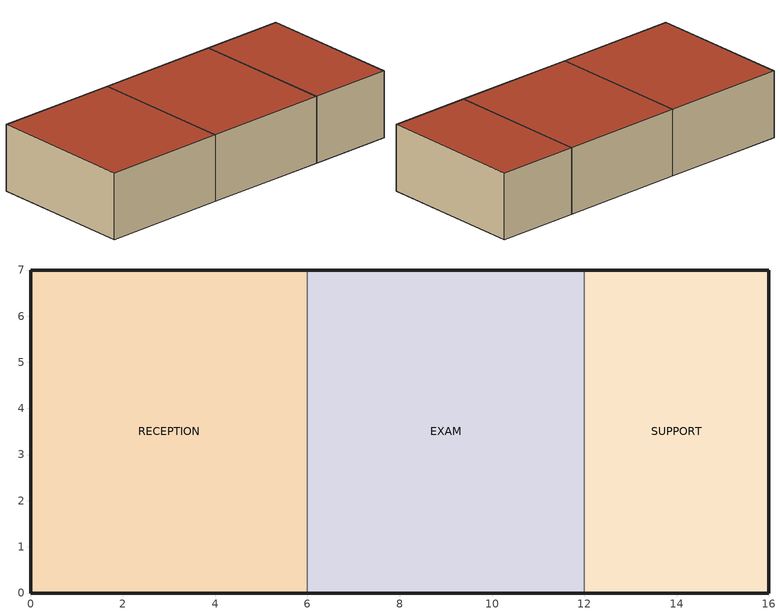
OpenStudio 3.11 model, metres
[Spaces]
RECEPTION
 floor ground: 0,0 6,0 6,7 0,7 z0
 wall outside: 6,0 0,0 0,7 6,7 z0:3.2
 wall to EXAM: 6,7 6,0 z0:3.2
 roof outside: 0,7 6,7 6,0 0,0 z3.2
EXAM
 floor ground: 6,0 12,0 12,7 6,7 z0
 wall outside: 12,0 6,0 / 6,7 12,7 z0:3.2
 wall to SUPPORT: 12,7 12,0 z0:3.2
 roof outside: 6,7 12,7 12,0 6,0 z3.2
SUPPORT
 floor ground: 12,0 16,0 16,7 12,7 z0
 wall outside: 12,7 16,7 16,0 12,0 z0:3.2
 roof outside: 12,7 16,7 16,0 12,0 z3.2
[Building]
CLI Small Clinic
[BuildingStory]
01_CLINIC: Nominal Z Coordinate {m}=0
[ThermalZone] Use Ideal Air Loads=No
RECEPTION Zone; EXAM Zone; SUPPORT Zone
[Sizing:Zone] Zone Cooling Design Supply Air Temperature Input Method=SupplyAirTemperature; Zone Cooling Design Supply Air Temperature {C}=14; Zone Cooling Design Supply Air Temperature Difference {deltaC}=11.11; Zone Heating Design Supply Air Temperature Input Method=SupplyAirTemperature; Zone Heating Design Supply Air Temperature {C}=40; Zone Heating Design Supply Air Temperature Difference {deltaC}=11.11; Zone Cooling Design Supply Air Humidity Ratio {kg-H2O/kg-air}=0.0085; Zone Heating Design Supply Air Humidity Ratio {kg-H2O/kg-air}=0.008; Cooling Design Air Flow Method=DesignDay; Heating Design Air Flow Method=DesignDay; Account for Dedicated Outdoor Air System=No; Dedicated Outdoor Air System Control Strategy=NeutralSupplyAir; Dedicated Outdoor Air Low Setpoint Temperature for Design {C}=autosize; Dedicated Outdoor Air High Setpoint Temperature for Design {C}=autosize; Zone Load Sizing Method=Sensible Load Only No Latent Load; Zone Latent Cooling Design Supply Air Humidity Ratio Input Method=HumidityRatioDifference; Zone Cooling Design Supply Air Humidity Ratio Difference {kgWater/kgDryAir}=0.005; Zone Latent Heating Design Supply Air Humidity Ratio Input Method=HumidityRatioDifference; Zone Humidification Design Supply Air Humidity Ratio Difference {kgWater/kgDryAir}=0.005; Sizing Option=Coincident; Heating Coil Sizing Method=None; Maximum Heating Capacity To Cooling Load Sizing Ratio {W/W}=1
RECEPTION Zone; EXAM Zone; SUPPORT Zone
[Space] Building Story=01_CLINIC; Part of Total Floor Area=Yes
Name | Thermal Zone
RECEPTION | RECEPTION Zone
EXAM | EXAM Zone
SUPPORT | SUPPORT Zone
